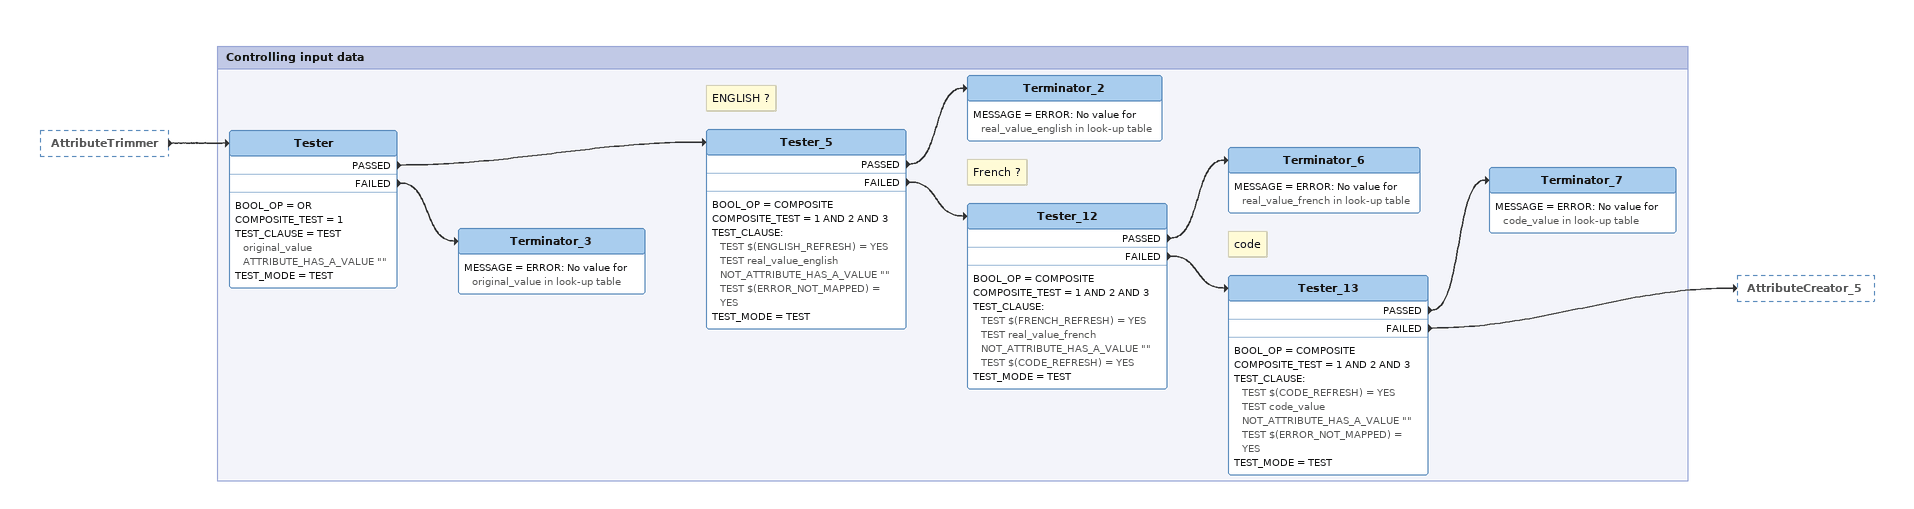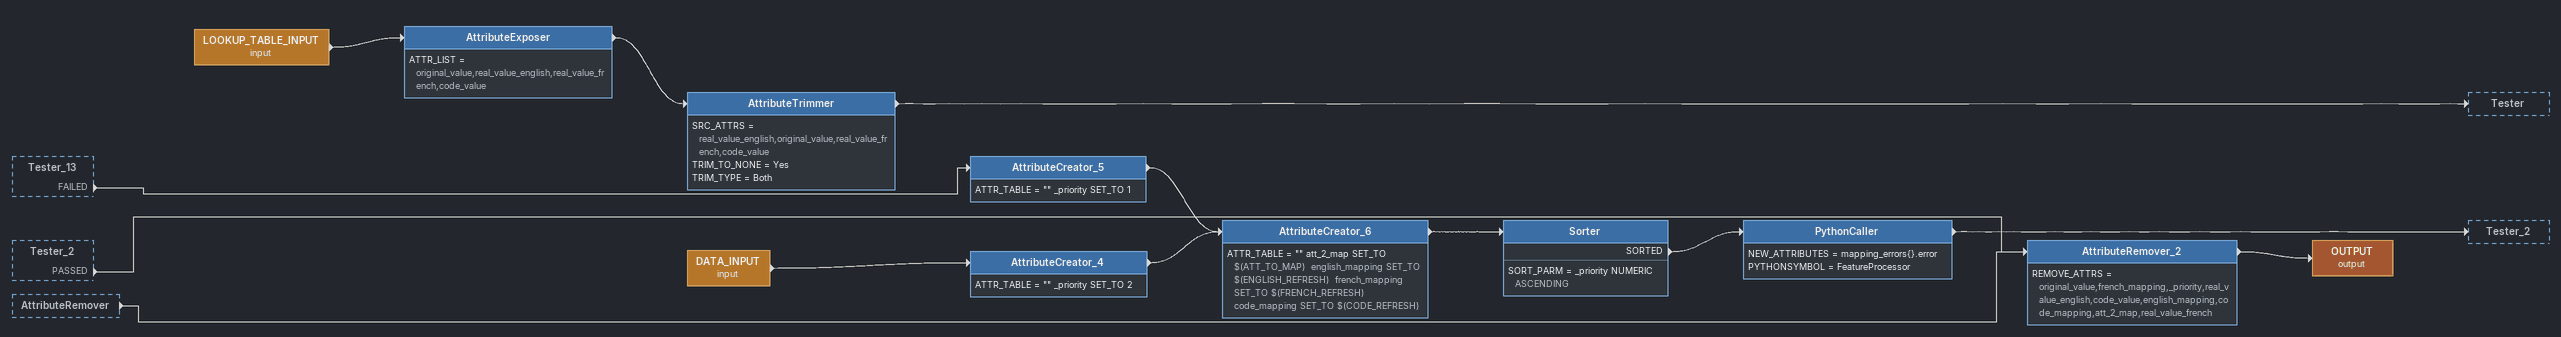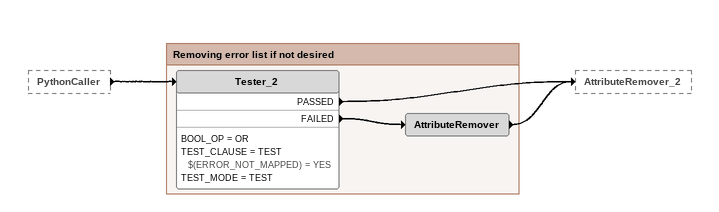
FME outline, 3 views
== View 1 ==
AttributeTrimmer [outside]
    -> Tester

Bookmark: Controlling input data
Tester
    BOOL_OP = OR
    COMPOSITE_TEST = 1
    TEST_CLAUSE = TEST original_value ATTRIBUTE_HAS_A_VALUE ""
    TEST_MODE = TEST
    PASSED -> Tester_5
    FAILED -> Terminator_3
Note: ENGLISH ?
Tester_5
    BOOL_OP = COMPOSITE
    COMPOSITE_TEST = 1 AND 2 AND 3
    TEST_CLAUSE:
      TEST $(ENGLISH_REFRESH) = YES
      TEST real_value_english NOT_ATTRIBUTE_HAS_A_VALUE ""
      TEST $(ERROR_NOT_MAPPED) = YES
    TEST_MODE = TEST
    PASSED -> Terminator_2
    FAILED -> Tester_12
Terminator_2
    MESSAGE = ERROR: No value for real_value_english in look-up table
Note: French ?
Tester_12
    BOOL_OP = COMPOSITE
    COMPOSITE_TEST = 1 AND 2 AND 3
    TEST_CLAUSE:
      TEST $(FRENCH_REFRESH) = YES
      TEST real_value_french NOT_ATTRIBUTE_HAS_A_VALUE ""
      TEST $(CODE_REFRESH) = YES
    TEST_MODE = TEST
    PASSED -> Terminator_6
    FAILED -> Tester_13
Terminator_6
    MESSAGE = ERROR: No value for real_value_french in look-up table
Note: code
Tester_13
    BOOL_OP = COMPOSITE
    COMPOSITE_TEST = 1 AND 2 AND 3
    TEST_CLAUSE:
      TEST $(CODE_REFRESH) = YES
      TEST code_value NOT_ATTRIBUTE_HAS_A_VALUE ""
      TEST $(ERROR_NOT_MAPPED) = YES
    TEST_MODE = TEST
    PASSED -> Terminator_7
    FAILED -> AttributeCreator_5
Terminator_7
    MESSAGE = ERROR: No value for code_value in look-up table
Terminator_3
    MESSAGE = ERROR: No value for original_value in look-up table

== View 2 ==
Tester_13 [outside]
    FAILED -> AttributeCreator_5
Tester_2 [outside]
    PASSED -> AttributeRemover_2
AttributeRemover [outside]
    -> AttributeRemover_2
LOOKUP_TABLE_INPUT (input)
    -> AttributeExposer
AttributeExposer
    ATTR_LIST = original_value,real_value_english,real_value_french,code_value
    -> AttributeTrimmer
AttributeTrimmer
    SRC_ATTRS = real_value_english,original_value,real_value_french,code_value
    TRIM_TO_NONE = Yes
    TRIM_TYPE = Both
    -> Tester
AttributeCreator_5
    ATTR_TABLE = "" _priority SET_TO 1
    -> AttributeCreator_6
DATA_INPUT (input)
    -> AttributeCreator_4
AttributeCreator_4
    ATTR_TABLE = "" _priority SET_TO 2
    -> AttributeCreator_6
AttributeCreator_6
    ATTR_TABLE = "" att_2_map SET_TO $(ATT_TO_MAP)  english_mapping SET_TO $(ENGLISH_REFRESH)  french_mapping SET_TO $(FRENCH_REFRESH)  code_mapping SET_TO $(CODE_REFRESH)
    -> Sorter
Sorter
    SORT_PARM = _priority NUMERIC ASCENDING
    SORTED -> PythonCaller
PythonCaller
    NEW_ATTRIBUTES = mapping_errors{}.error
    PYTHONSYMBOL = FeatureProcessor
    -> Tester_2
AttributeRemover_2
    REMOVE_ATTRS = original_value,french_mapping,_priority,real_value_english,code_value,english_mapping,code_mapping,att_2_map,real_value_french
    -> OUTPUT (output)
OUTPUT (output)

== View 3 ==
PythonCaller [outside]
    -> Tester_2

Bookmark: Removing error list if not desired
Tester_2
    BOOL_OP = OR
    TEST_CLAUSE = TEST $(ERROR_NOT_MAPPED) = YES
    TEST_MODE = TEST
    PASSED -> AttributeRemover_2
    FAILED -> AttributeRemover
AttributeRemover
    -> AttributeRemover_2
